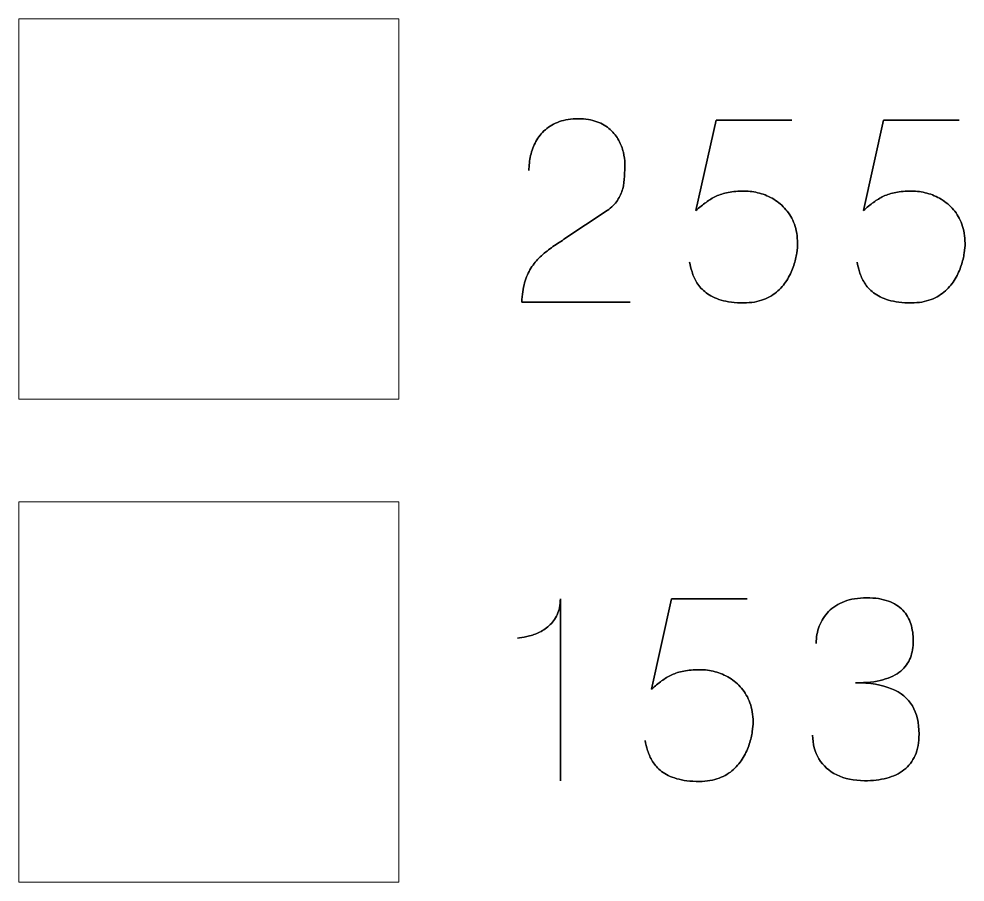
# Model space of a CAD drawing. Header units: millimetres. Extents: x -63 to 11, y -162 to 4.
# Drawn here: x -63.22 to -30.12, y -26.51 to 3.67 of the extents above; entities that cross this region are included whole.
import ezdxf

# ---------------------------------------------------------------- set-up
doc = ezdxf.new("R2010")
doc.units = ezdxf.units.MM
doc.header["$MEASUREMENT"] = 0
doc.layers.add('Layer 1', color=7, linetype='Continuous')

msp = doc.modelspace()

# ---------------------------------------------------------------- linework, layer by layer
at = {"layer": 'Layer 1', "color": 30, "lineweight": 18}
msp.add_lwpolyline([(-63.2163, -9.6232), (-49.9281, -9.6232), (-49.9281, 3.665), (-63.2163, 3.665), (-63.2163, -9.6232)], close=True, dxfattribs=at)
at = {"layer": 'Layer 1', "color": 202, "lineweight": 18}
msp.add_lwpolyline([(-63.2163, -26.5109), (-49.9281, -26.5109), (-49.9281, -13.2227), (-63.2163, -13.2227), (-63.2163, -26.5109)], close=True, dxfattribs=at)
at = {"layer": 'Layer 1'}
for points, knots in [([(-41.8393, -6.2359), (-41.8393, -6.2359), (-45.6242, -6.2359), (-45.6242, -6.2359), (-45.6242, -6.2359), (-45.6169, -5.98), (-45.5845, -5.7536), (-45.5301, -5.5595), (-45.5301, -5.5595), (-45.4743, -5.3654), (-45.3993, -5.1948), (-45.3066, -5.0478), (-45.3066, -5.0478), (-45.2125, -4.9007), (-45.1052, -4.7699), (-44.9831, -4.6552), (-44.9831, -4.6552), (-44.8611, -4.539), (-44.7302, -4.4331), (-44.5891, -4.3331), (-44.5891, -4.3331), (-44.4479, -4.2346), (-44.3023, -4.1361), (-44.1509, -4.039), (-44.1509, -4.039), (-44.1509, -4.039), (-42.6422, -3.0333), (-42.6422, -3.0333), (-42.6422, -3.0333), (-42.4878, -2.9244), (-42.3672, -2.8053), (-42.2819, -2.6774), (-42.2819, -2.6774), (-42.1952, -2.5495), (-42.1349, -2.4142), (-42.0981, -2.2716), (-42.0981, -2.2716), (-42.0628, -2.1304), (-42.0408, -1.9848), (-42.0334, -1.8378), (-42.0334, -1.8378), (-42.0261, -1.6893), (-42.0231, -1.5408), (-42.0246, -1.3922), (-42.0246, -1.3922), (-42.0246, -1.2702), (-42.0408, -1.1393), (-42.0731, -0.9982), (-42.0731, -0.9982), (-42.1069, -0.8585), (-42.1599, -0.7188), (-42.2349, -0.5805), (-42.2349, -0.5805), (-42.3099, -0.4423), (-42.4098, -0.3159), (-42.5348, -0.2012), (-42.5348, -0.2012), (-42.6598, -0.0879), (-42.8142, 0.0032), (-42.998, 0.0723), (-42.998, 0.0723), (-43.1818, 0.1414), (-43.398, 0.1767), (-43.648, 0.1782), (-43.648, 0.1782), (-43.8994, 0.1767), (-44.1214, 0.1414), (-44.3126, 0.0738), (-44.3126, 0.0738), (-44.5038, 0.0062), (-44.667, -0.0879), (-44.8023, -0.2071), (-44.8023, -0.2071), (-44.9375, -0.3262), (-45.0464, -0.4644), (-45.1316, -0.6188), (-45.1316, -0.6188), (-45.2169, -0.7732), (-45.2787, -0.9379), (-45.3184, -1.1114), (-45.3184, -1.1114), (-45.3581, -1.2849), (-45.3772, -1.4613), (-45.3772, -1.6393), (-45.3772, -1.6393), (-45.3772, -1.4613), (-45.3581, -1.2849), (-45.3184, -1.1114), (-45.3184, -1.1114), (-45.2787, -0.9379), (-45.2169, -0.7732), (-45.1316, -0.6188), (-45.1316, -0.6188), (-45.0464, -0.4644), (-44.9375, -0.3262), (-44.8023, -0.2071), (-44.8023, -0.2071), (-44.667, -0.0879), (-44.5038, 0.0062), (-44.3126, 0.0738), (-44.3126, 0.0738), (-44.1214, 0.1414), (-43.8994, 0.1767), (-43.648, 0.1782), (-43.648, 0.1782), (-43.398, 0.1767), (-43.1818, 0.1414), (-42.998, 0.0723), (-42.998, 0.0723), (-42.8142, 0.0032), (-42.6598, -0.0879), (-42.5348, -0.2012), (-42.5348, -0.2012), (-42.4098, -0.3159), (-42.3099, -0.4423), (-42.2349, -0.5805), (-42.2349, -0.5805), (-42.1599, -0.7188), (-42.1069, -0.8585), (-42.0731, -0.9982), (-42.0731, -0.9982), (-42.0408, -1.1393), (-42.0246, -1.2702), (-42.0246, -1.3922), (-42.0246, -1.3922), (-42.0231, -1.5408), (-42.0261, -1.6893), (-42.0334, -1.8378), (-42.0334, -1.8378), (-42.0408, -1.9848), (-42.0628, -2.1304), (-42.0981, -2.2716), (-42.0981, -2.2716), (-42.1349, -2.4142), (-42.1952, -2.5495), (-42.2819, -2.6774), (-42.2819, -2.6774), (-42.3672, -2.8053), (-42.4878, -2.9244), (-42.6422, -3.0333), (-42.6422, -3.0333), (-42.6422, -3.0333), (-44.1509, -4.039), (-44.1509, -4.039), (-44.1509, -4.039), (-44.3023, -4.1361), (-44.4479, -4.2346), (-44.5891, -4.3331), (-44.5891, -4.3331), (-44.7302, -4.4331), (-44.8611, -4.539), (-44.9831, -4.6552), (-44.9831, -4.6552), (-45.1052, -4.7699), (-45.2125, -4.9007), (-45.3066, -5.0478), (-45.3066, -5.0478), (-45.3993, -5.1948), (-45.4743, -5.3654), (-45.5301, -5.5595), (-45.5301, -5.5595), (-45.5845, -5.7536), (-45.6169, -5.98), (-45.6242, -6.2359), (-45.6242, -6.2359), (-45.6242, -6.2359), (-41.8393, -6.2359), (-41.8393, -6.2359)], [0, 0, 0, 0, 0.0232558, 0.0232558, 0.0232558, 0.0232558, 0.0465116, 0.0465116, 0.0465116, 0.0465116, 0.0697674, 0.0697674, 0.0697674, 0.0697674, 0.0930233, 0.0930233, 0.0930233, 0.0930233, 0.1162791, 0.1162791, 0.1162791, 0.1162791, 0.1395349, 0.1395349, 0.1395349, 0.1395349, 0.1627907, 0.1627907, 0.1627907, 0.1627907, 0.1860465, 0.1860465, 0.1860465, 0.1860465, 0.2093023, 0.2093023, 0.2093023, 0.2093023, 0.2325581, 0.2325581, 0.2325581, 0.2325581, 0.255814, 0.255814, 0.255814, 0.255814, 0.2790698, 0.2790698, 0.2790698, 0.2790698, 0.3023256, 0.3023256, 0.3023256, 0.3023256, 0.3255814, 0.3255814, 0.3255814, 0.3255814, 0.3488372, 0.3488372, 0.3488372, 0.3488372, 0.372093, 0.372093, 0.372093, 0.372093, 0.3953488, 0.3953488, 0.3953488, 0.3953488, 0.4186047, 0.4186047, 0.4186047, 0.4186047, 0.4418605, 0.4418605, 0.4418605, 0.4418605, 0.4651163, 0.4651163, 0.4651163, 0.4651163, 0.4883721, 0.4883721, 0.4883721, 0.4883721, 0.5116279, 0.5116279, 0.5116279, 0.5116279, 0.5348837, 0.5348837, 0.5348837, 0.5348837, 0.5581395, 0.5581395, 0.5581395, 0.5581395, 0.5813953, 0.5813953, 0.5813953, 0.5813953, 0.6046512, 0.6046512, 0.6046512, 0.6046512, 0.627907, 0.627907, 0.627907, 0.627907, 0.6511628, 0.6511628, 0.6511628, 0.6511628, 0.6744186, 0.6744186, 0.6744186, 0.6744186, 0.6976744, 0.6976744, 0.6976744, 0.6976744, 0.7209302, 0.7209302, 0.7209302, 0.7209302, 0.744186, 0.744186, 0.744186, 0.744186, 0.7674419, 0.7674419, 0.7674419, 0.7674419, 0.7906977, 0.7906977, 0.7906977, 0.7906977, 0.8139535, 0.8139535, 0.8139535, 0.8139535, 0.8372093, 0.8372093, 0.8372093, 0.8372093, 0.8604651, 0.8604651, 0.8604651, 0.8604651, 0.8837209, 0.8837209, 0.8837209, 0.8837209, 0.9069767, 0.9069767, 0.9069767, 0.9069767, 0.9302326, 0.9302326, 0.9302326, 0.9302326, 0.9534884, 0.9534884, 0.9534884, 0.9534884, 1, 1, 1, 1]), ([(-36.184, 0.1253), (-36.184, 0.1253), (-38.8308, 0.1253), (-38.8308, 0.1253), (-38.8308, 0.1253), (-38.8308, 0.1253), (-39.5366, -3.0333), (-39.5366, -3.0333), (-39.5366, -3.0333), (-39.4131, -2.9274), (-39.2954, -2.8318), (-39.1822, -2.748), (-39.1822, -2.748), (-39.0704, -2.6642), (-38.9528, -2.5936), (-38.8278, -2.5348), (-38.8278, -2.5348), (-38.7043, -2.476), (-38.5631, -2.4318), (-38.4043, -2.401), (-38.4043, -2.401), (-38.247, -2.3701), (-38.0588, -2.3539), (-37.8426, -2.3539), (-37.8426, -2.3539), (-37.6662, -2.3539), (-37.4897, -2.3774), (-37.3133, -2.426), (-37.3133, -2.426), (-37.1368, -2.473), (-36.9692, -2.5451), (-36.8104, -2.6406), (-36.8104, -2.6406), (-36.6501, -2.7377), (-36.5089, -2.8583), (-36.3854, -3.0039), (-36.3854, -3.0039), (-36.2604, -3.1494), (-36.1619, -3.32), (-36.0913, -3.5156), (-36.0913, -3.5156), (-36.0193, -3.7111), (-35.9825, -3.9332), (-35.981, -4.1802), (-35.981, -4.1802), (-35.9796, -4.2714), (-35.9899, -4.3861), (-36.0104, -4.5214), (-36.0104, -4.5214), (-36.0296, -4.6566), (-36.0648, -4.8037), (-36.1148, -4.9595), (-36.1148, -4.9595), (-36.1648, -5.1154), (-36.2354, -5.2698), (-36.3251, -5.4227), (-36.3251, -5.4227), (-36.4148, -5.5757), (-36.5295, -5.7154), (-36.6677, -5.8418), (-36.6677, -5.8418), (-36.806, -5.9683), (-36.9736, -6.0697), (-37.1692, -6.1462), (-37.1692, -6.1462), (-37.3662, -6.2212), (-37.5971, -6.2609), (-37.8603, -6.2624), (-37.8603, -6.2624), (-38.1749, -6.2609), (-38.4396, -6.2271), (-38.6543, -6.1638), (-38.6543, -6.1638), (-38.869, -6.0991), (-39.044, -6.0153), (-39.1793, -5.9095), (-39.1793, -5.9095), (-39.316, -5.8036), (-39.4219, -5.6874), (-39.4983, -5.561), (-39.4983, -5.561), (-39.5748, -5.4345), (-39.6322, -5.308), (-39.6704, -5.1816), (-39.6704, -5.1816), (-39.7086, -5.0551), (-39.738, -4.939), (-39.7571, -4.8331), (-39.7571, -4.8331), (-39.738, -4.939), (-39.7086, -5.0551), (-39.6704, -5.1816), (-39.6704, -5.1816), (-39.6322, -5.308), (-39.5748, -5.4345), (-39.4983, -5.561), (-39.4983, -5.561), (-39.4219, -5.6874), (-39.316, -5.8036), (-39.1793, -5.9095), (-39.1793, -5.9095), (-39.044, -6.0153), (-38.869, -6.0991), (-38.6543, -6.1638), (-38.6543, -6.1638), (-38.4396, -6.2271), (-38.1749, -6.2609), (-37.8603, -6.2624), (-37.8603, -6.2624), (-37.5971, -6.2609), (-37.3662, -6.2212), (-37.1692, -6.1462), (-37.1692, -6.1462), (-36.9736, -6.0697), (-36.806, -5.9683), (-36.6677, -5.8418), (-36.6677, -5.8418), (-36.5295, -5.7154), (-36.4148, -5.5757), (-36.3251, -5.4227), (-36.3251, -5.4227), (-36.2354, -5.2698), (-36.1648, -5.1154), (-36.1148, -4.9595), (-36.1148, -4.9595), (-36.0648, -4.8037), (-36.0296, -4.6566), (-36.0104, -4.5214), (-36.0104, -4.5214), (-35.9899, -4.3861), (-35.9796, -4.2714), (-35.981, -4.1802), (-35.981, -4.1802), (-35.9825, -3.9332), (-36.0193, -3.7111), (-36.0913, -3.5156), (-36.0913, -3.5156), (-36.1619, -3.32), (-36.2604, -3.1494), (-36.3854, -3.0039), (-36.3854, -3.0039), (-36.5089, -2.8583), (-36.6501, -2.7377), (-36.8104, -2.6406), (-36.8104, -2.6406), (-36.9692, -2.5451), (-37.1368, -2.473), (-37.3133, -2.426), (-37.3133, -2.426), (-37.4897, -2.3774), (-37.6662, -2.3539), (-37.8426, -2.3539), (-37.8426, -2.3539), (-38.0588, -2.3539), (-38.247, -2.3701), (-38.4043, -2.401), (-38.4043, -2.401), (-38.5631, -2.4318), (-38.7043, -2.476), (-38.8278, -2.5348), (-38.8278, -2.5348), (-38.9528, -2.5936), (-39.0704, -2.6642), (-39.1822, -2.748), (-39.1822, -2.748), (-39.2954, -2.8318), (-39.4131, -2.9274), (-39.5366, -3.0333), (-39.5366, -3.0333), (-39.5366, -3.0333), (-38.8308, 0.1253), (-38.8308, 0.1253), (-38.8308, 0.1253), (-38.8308, 0.1253), (-36.184, 0.1253), (-36.184, 0.1253)], [0, 0, 0, 0, 0.0222222, 0.0222222, 0.0222222, 0.0222222, 0.0444444, 0.0444444, 0.0444444, 0.0444444, 0.0666667, 0.0666667, 0.0666667, 0.0666667, 0.0888889, 0.0888889, 0.0888889, 0.0888889, 0.1111111, 0.1111111, 0.1111111, 0.1111111, 0.1333333, 0.1333333, 0.1333333, 0.1333333, 0.1555556, 0.1555556, 0.1555556, 0.1555556, 0.1777778, 0.1777778, 0.1777778, 0.1777778, 0.2, 0.2, 0.2, 0.2, 0.2222222, 0.2222222, 0.2222222, 0.2222222, 0.2444444, 0.2444444, 0.2444444, 0.2444444, 0.2666667, 0.2666667, 0.2666667, 0.2666667, 0.2888889, 0.2888889, 0.2888889, 0.2888889, 0.3111111, 0.3111111, 0.3111111, 0.3111111, 0.3333333, 0.3333333, 0.3333333, 0.3333333, 0.3555556, 0.3555556, 0.3555556, 0.3555556, 0.3777778, 0.3777778, 0.3777778, 0.3777778, 0.4, 0.4, 0.4, 0.4, 0.4222222, 0.4222222, 0.4222222, 0.4222222, 0.4444444, 0.4444444, 0.4444444, 0.4444444, 0.4666667, 0.4666667, 0.4666667, 0.4666667, 0.4888889, 0.4888889, 0.4888889, 0.4888889, 0.5111111, 0.5111111, 0.5111111, 0.5111111, 0.5333333, 0.5333333, 0.5333333, 0.5333333, 0.5555556, 0.5555556, 0.5555556, 0.5555556, 0.5777778, 0.5777778, 0.5777778, 0.5777778, 0.6, 0.6, 0.6, 0.6, 0.6222222, 0.6222222, 0.6222222, 0.6222222, 0.6444444, 0.6444444, 0.6444444, 0.6444444, 0.6666667, 0.6666667, 0.6666667, 0.6666667, 0.6888889, 0.6888889, 0.6888889, 0.6888889, 0.7111111, 0.7111111, 0.7111111, 0.7111111, 0.7333333, 0.7333333, 0.7333333, 0.7333333, 0.7555556, 0.7555556, 0.7555556, 0.7555556, 0.7777778, 0.7777778, 0.7777778, 0.7777778, 0.8, 0.8, 0.8, 0.8, 0.8222222, 0.8222222, 0.8222222, 0.8222222, 0.8444444, 0.8444444, 0.8444444, 0.8444444, 0.8666667, 0.8666667, 0.8666667, 0.8666667, 0.8888889, 0.8888889, 0.8888889, 0.8888889, 0.9111111, 0.9111111, 0.9111111, 0.9111111, 0.9333333, 0.9333333, 0.9333333, 0.9333333, 0.9555556, 0.9555556, 0.9555556, 0.9555556, 1, 1, 1, 1]), ([(-30.3257, 0.1253), (-30.3257, 0.1253), (-32.9725, 0.1253), (-32.9725, 0.1253), (-32.9725, 0.1253), (-32.9725, 0.1253), (-33.6783, -3.0333), (-33.6783, -3.0333), (-33.6783, -3.0333), (-33.5548, -2.9274), (-33.4371, -2.8318), (-33.3239, -2.748), (-33.3239, -2.748), (-33.2121, -2.6642), (-33.0945, -2.5936), (-32.9695, -2.5348), (-32.9695, -2.5348), (-32.846, -2.476), (-32.7048, -2.4318), (-32.546, -2.401), (-32.546, -2.401), (-32.3887, -2.3701), (-32.2005, -2.3539), (-31.9843, -2.3539), (-31.9843, -2.3539), (-31.8079, -2.3539), (-31.6314, -2.3774), (-31.455, -2.426), (-31.455, -2.426), (-31.2785, -2.473), (-31.1109, -2.5451), (-30.9521, -2.6406), (-30.9521, -2.6406), (-30.7918, -2.7377), (-30.6506, -2.8583), (-30.5271, -3.0039), (-30.5271, -3.0039), (-30.4021, -3.1494), (-30.3036, -3.32), (-30.233, -3.5156), (-30.233, -3.5156), (-30.161, -3.7111), (-30.1242, -3.9332), (-30.1227, -4.1802), (-30.1227, -4.1802), (-30.1213, -4.2714), (-30.1316, -4.3861), (-30.1521, -4.5214), (-30.1521, -4.5214), (-30.1713, -4.6566), (-30.2065, -4.8037), (-30.2565, -4.9595), (-30.2565, -4.9595), (-30.3065, -5.1154), (-30.3771, -5.2698), (-30.4668, -5.4227), (-30.4668, -5.4227), (-30.5565, -5.5757), (-30.6712, -5.7154), (-30.8094, -5.8418), (-30.8094, -5.8418), (-30.9477, -5.9683), (-31.1153, -6.0697), (-31.3109, -6.1462), (-31.3109, -6.1462), (-31.5079, -6.2212), (-31.7388, -6.2609), (-32.002, -6.2624), (-32.002, -6.2624), (-32.3166, -6.2609), (-32.5813, -6.2271), (-32.796, -6.1638), (-32.796, -6.1638), (-33.0107, -6.0991), (-33.1857, -6.0153), (-33.321, -5.9095), (-33.321, -5.9095), (-33.4577, -5.8036), (-33.5636, -5.6874), (-33.64, -5.561), (-33.64, -5.561), (-33.7165, -5.4345), (-33.7739, -5.308), (-33.8121, -5.1816), (-33.8121, -5.1816), (-33.8503, -5.0551), (-33.8797, -4.939), (-33.8988, -4.8331), (-33.8988, -4.8331), (-33.8797, -4.939), (-33.8503, -5.0551), (-33.8121, -5.1816), (-33.8121, -5.1816), (-33.7739, -5.308), (-33.7165, -5.4345), (-33.64, -5.561), (-33.64, -5.561), (-33.5636, -5.6874), (-33.4577, -5.8036), (-33.321, -5.9095), (-33.321, -5.9095), (-33.1857, -6.0153), (-33.0107, -6.0991), (-32.796, -6.1638), (-32.796, -6.1638), (-32.5813, -6.2271), (-32.3166, -6.2609), (-32.002, -6.2624), (-32.002, -6.2624), (-31.7388, -6.2609), (-31.5079, -6.2212), (-31.3109, -6.1462), (-31.3109, -6.1462), (-31.1153, -6.0697), (-30.9477, -5.9683), (-30.8094, -5.8418), (-30.8094, -5.8418), (-30.6712, -5.7154), (-30.5565, -5.5757), (-30.4668, -5.4227), (-30.4668, -5.4227), (-30.3771, -5.2698), (-30.3065, -5.1154), (-30.2565, -4.9595), (-30.2565, -4.9595), (-30.2065, -4.8037), (-30.1713, -4.6566), (-30.1521, -4.5214), (-30.1521, -4.5214), (-30.1316, -4.3861), (-30.1213, -4.2714), (-30.1227, -4.1802), (-30.1227, -4.1802), (-30.1242, -3.9332), (-30.161, -3.7111), (-30.233, -3.5156), (-30.233, -3.5156), (-30.3036, -3.32), (-30.4021, -3.1494), (-30.5271, -3.0039), (-30.5271, -3.0039), (-30.6506, -2.8583), (-30.7918, -2.7377), (-30.9521, -2.6406), (-30.9521, -2.6406), (-31.1109, -2.5451), (-31.2785, -2.473), (-31.455, -2.426), (-31.455, -2.426), (-31.6314, -2.3774), (-31.8079, -2.3539), (-31.9843, -2.3539), (-31.9843, -2.3539), (-32.2005, -2.3539), (-32.3887, -2.3701), (-32.546, -2.401), (-32.546, -2.401), (-32.7048, -2.4318), (-32.846, -2.476), (-32.9695, -2.5348), (-32.9695, -2.5348), (-33.0945, -2.5936), (-33.2121, -2.6642), (-33.3239, -2.748), (-33.3239, -2.748), (-33.4371, -2.8318), (-33.5548, -2.9274), (-33.6783, -3.0333), (-33.6783, -3.0333), (-33.6783, -3.0333), (-32.9725, 0.1253), (-32.9725, 0.1253), (-32.9725, 0.1253), (-32.9725, 0.1253), (-30.3257, 0.1253), (-30.3257, 0.1253)], [0, 0, 0, 0, 0.0222222, 0.0222222, 0.0222222, 0.0222222, 0.0444444, 0.0444444, 0.0444444, 0.0444444, 0.0666667, 0.0666667, 0.0666667, 0.0666667, 0.0888889, 0.0888889, 0.0888889, 0.0888889, 0.1111111, 0.1111111, 0.1111111, 0.1111111, 0.1333333, 0.1333333, 0.1333333, 0.1333333, 0.1555556, 0.1555556, 0.1555556, 0.1555556, 0.1777778, 0.1777778, 0.1777778, 0.1777778, 0.2, 0.2, 0.2, 0.2, 0.2222222, 0.2222222, 0.2222222, 0.2222222, 0.2444444, 0.2444444, 0.2444444, 0.2444444, 0.2666667, 0.2666667, 0.2666667, 0.2666667, 0.2888889, 0.2888889, 0.2888889, 0.2888889, 0.3111111, 0.3111111, 0.3111111, 0.3111111, 0.3333333, 0.3333333, 0.3333333, 0.3333333, 0.3555556, 0.3555556, 0.3555556, 0.3555556, 0.3777778, 0.3777778, 0.3777778, 0.3777778, 0.4, 0.4, 0.4, 0.4, 0.4222222, 0.4222222, 0.4222222, 0.4222222, 0.4444444, 0.4444444, 0.4444444, 0.4444444, 0.4666667, 0.4666667, 0.4666667, 0.4666667, 0.4888889, 0.4888889, 0.4888889, 0.4888889, 0.5111111, 0.5111111, 0.5111111, 0.5111111, 0.5333333, 0.5333333, 0.5333333, 0.5333333, 0.5555556, 0.5555556, 0.5555556, 0.5555556, 0.5777778, 0.5777778, 0.5777778, 0.5777778, 0.6, 0.6, 0.6, 0.6, 0.6222222, 0.6222222, 0.6222222, 0.6222222, 0.6444444, 0.6444444, 0.6444444, 0.6444444, 0.6666667, 0.6666667, 0.6666667, 0.6666667, 0.6888889, 0.6888889, 0.6888889, 0.6888889, 0.7111111, 0.7111111, 0.7111111, 0.7111111, 0.7333333, 0.7333333, 0.7333333, 0.7333333, 0.7555556, 0.7555556, 0.7555556, 0.7555556, 0.7777778, 0.7777778, 0.7777778, 0.7777778, 0.8, 0.8, 0.8, 0.8, 0.8222222, 0.8222222, 0.8222222, 0.8222222, 0.8444444, 0.8444444, 0.8444444, 0.8444444, 0.8666667, 0.8666667, 0.8666667, 0.8666667, 0.8888889, 0.8888889, 0.8888889, 0.8888889, 0.9111111, 0.9111111, 0.9111111, 0.9111111, 0.9333333, 0.9333333, 0.9333333, 0.9333333, 0.9555556, 0.9555556, 0.9555556, 0.9555556, 1, 1, 1, 1]), ([(-44.2766, -22.9685), (-44.2766, -22.9685), (-44.2766, -16.6073), (-44.2766, -16.6073), (-44.2766, -16.6073), (-44.2781, -16.8235), (-44.3163, -17.0088), (-44.3898, -17.1632), (-44.3898, -17.1632), (-44.4619, -17.319), (-44.5574, -17.447), (-44.6751, -17.5499), (-44.6751, -17.5499), (-44.7927, -17.6528), (-44.9192, -17.7352), (-45.0545, -17.7969), (-45.0545, -17.7969), (-45.1897, -17.8572), (-45.3206, -17.9028), (-45.4471, -17.9307), (-45.4471, -17.9307), (-45.575, -17.9601), (-45.6838, -17.9778), (-45.7764, -17.9837), (-45.7764, -17.9837), (-45.6838, -17.9778), (-45.575, -17.9601), (-45.4471, -17.9307), (-45.4471, -17.9307), (-45.3206, -17.9028), (-45.1897, -17.8572), (-45.0545, -17.7969), (-45.0545, -17.7969), (-44.9192, -17.7352), (-44.7927, -17.6528), (-44.6751, -17.5499), (-44.6751, -17.5499), (-44.5574, -17.447), (-44.4619, -17.319), (-44.3898, -17.1632), (-44.3898, -17.1632), (-44.3163, -17.0088), (-44.2781, -16.8235), (-44.2766, -16.6073), (-44.2766, -16.6073), (-44.2766, -16.6073), (-44.2766, -22.9685), (-44.2766, -22.9685)], [0, 0, 0, 0, 0.0769231, 0.0769231, 0.0769231, 0.0769231, 0.1538462, 0.1538462, 0.1538462, 0.1538462, 0.2307692, 0.2307692, 0.2307692, 0.2307692, 0.3076923, 0.3076923, 0.3076923, 0.3076923, 0.3846154, 0.3846154, 0.3846154, 0.3846154, 0.4615385, 0.4615385, 0.4615385, 0.4615385, 0.5384615, 0.5384615, 0.5384615, 0.5384615, 0.6153846, 0.6153846, 0.6153846, 0.6153846, 0.6923077, 0.6923077, 0.6923077, 0.6923077, 0.7692308, 0.7692308, 0.7692308, 0.7692308, 0.8461538, 0.8461538, 0.8461538, 0.8461538, 1, 1, 1, 1]), ([(-37.739, -16.6073), (-37.739, -16.6073), (-40.3858, -16.6073), (-40.3858, -16.6073), (-40.3858, -16.6073), (-40.3858, -16.6073), (-41.0916, -19.7659), (-41.0916, -19.7659), (-41.0916, -19.7659), (-40.9681, -19.66), (-40.8504, -19.5644), (-40.7372, -19.4806), (-40.7372, -19.4806), (-40.6254, -19.3968), (-40.5078, -19.3262), (-40.3828, -19.2674), (-40.3828, -19.2674), (-40.2593, -19.2086), (-40.1181, -19.1644), (-39.9593, -19.1336), (-39.9593, -19.1336), (-39.802, -19.1027), (-39.6138, -19.0865), (-39.3976, -19.0865), (-39.3976, -19.0865), (-39.2212, -19.0865), (-39.0447, -19.11), (-38.8683, -19.1586), (-38.8683, -19.1586), (-38.6918, -19.2056), (-38.5242, -19.2777), (-38.3654, -19.3732), (-38.3654, -19.3732), (-38.2051, -19.4703), (-38.0639, -19.5909), (-37.9404, -19.7365), (-37.9404, -19.7365), (-37.8154, -19.882), (-37.7169, -20.0526), (-37.6463, -20.2482), (-37.6463, -20.2482), (-37.5743, -20.4437), (-37.5375, -20.6658), (-37.536, -20.9128), (-37.536, -20.9128), (-37.5346, -21.004), (-37.5449, -21.1187), (-37.5654, -21.254), (-37.5654, -21.254), (-37.5846, -21.3892), (-37.6198, -21.5363), (-37.6698, -21.6921), (-37.6698, -21.6921), (-37.7198, -21.848), (-37.7904, -22.0024), (-37.8801, -22.1553), (-37.8801, -22.1553), (-37.9698, -22.3083), (-38.0845, -22.448), (-38.2227, -22.5744), (-38.2227, -22.5744), (-38.361, -22.7009), (-38.5286, -22.8023), (-38.7242, -22.8788), (-38.7242, -22.8788), (-38.9212, -22.9538), (-39.1521, -22.9935), (-39.4153, -22.995), (-39.4153, -22.995), (-39.7299, -22.9935), (-39.9946, -22.9597), (-40.2093, -22.8964), (-40.2093, -22.8964), (-40.424, -22.8317), (-40.599, -22.7479), (-40.7343, -22.6421), (-40.7343, -22.6421), (-40.871, -22.5362), (-40.9769, -22.42), (-41.0533, -22.2936), (-41.0533, -22.2936), (-41.1298, -22.1671), (-41.1872, -22.0406), (-41.2254, -21.9142), (-41.2254, -21.9142), (-41.2636, -21.7877), (-41.293, -21.6716), (-41.3121, -21.5657), (-41.3121, -21.5657), (-41.293, -21.6716), (-41.2636, -21.7877), (-41.2254, -21.9142), (-41.2254, -21.9142), (-41.1872, -22.0406), (-41.1298, -22.1671), (-41.0533, -22.2936), (-41.0533, -22.2936), (-40.9769, -22.42), (-40.871, -22.5362), (-40.7343, -22.6421), (-40.7343, -22.6421), (-40.599, -22.7479), (-40.424, -22.8317), (-40.2093, -22.8964), (-40.2093, -22.8964), (-39.9946, -22.9597), (-39.7299, -22.9935), (-39.4153, -22.995), (-39.4153, -22.995), (-39.1521, -22.9935), (-38.9212, -22.9538), (-38.7242, -22.8788), (-38.7242, -22.8788), (-38.5286, -22.8023), (-38.361, -22.7009), (-38.2227, -22.5744), (-38.2227, -22.5744), (-38.0845, -22.448), (-37.9698, -22.3083), (-37.8801, -22.1553), (-37.8801, -22.1553), (-37.7904, -22.0024), (-37.7198, -21.848), (-37.6698, -21.6921), (-37.6698, -21.6921), (-37.6198, -21.5363), (-37.5846, -21.3892), (-37.5654, -21.254), (-37.5654, -21.254), (-37.5449, -21.1187), (-37.5346, -21.004), (-37.536, -20.9128), (-37.536, -20.9128), (-37.5375, -20.6658), (-37.5743, -20.4437), (-37.6463, -20.2482), (-37.6463, -20.2482), (-37.7169, -20.0526), (-37.8154, -19.882), (-37.9404, -19.7365), (-37.9404, -19.7365), (-38.0639, -19.5909), (-38.2051, -19.4703), (-38.3654, -19.3732), (-38.3654, -19.3732), (-38.5242, -19.2777), (-38.6918, -19.2056), (-38.8683, -19.1586), (-38.8683, -19.1586), (-39.0447, -19.11), (-39.2212, -19.0865), (-39.3976, -19.0865), (-39.3976, -19.0865), (-39.6138, -19.0865), (-39.802, -19.1027), (-39.9593, -19.1336), (-39.9593, -19.1336), (-40.1181, -19.1644), (-40.2593, -19.2086), (-40.3828, -19.2674), (-40.3828, -19.2674), (-40.5078, -19.3262), (-40.6254, -19.3968), (-40.7372, -19.4806), (-40.7372, -19.4806), (-40.8504, -19.5644), (-40.9681, -19.66), (-41.0916, -19.7659), (-41.0916, -19.7659), (-41.0916, -19.7659), (-40.3858, -16.6073), (-40.3858, -16.6073), (-40.3858, -16.6073), (-40.3858, -16.6073), (-37.739, -16.6073), (-37.739, -16.6073)], [0, 0, 0, 0, 0.0222222, 0.0222222, 0.0222222, 0.0222222, 0.0444444, 0.0444444, 0.0444444, 0.0444444, 0.0666667, 0.0666667, 0.0666667, 0.0666667, 0.0888889, 0.0888889, 0.0888889, 0.0888889, 0.1111111, 0.1111111, 0.1111111, 0.1111111, 0.1333333, 0.1333333, 0.1333333, 0.1333333, 0.1555556, 0.1555556, 0.1555556, 0.1555556, 0.1777778, 0.1777778, 0.1777778, 0.1777778, 0.2, 0.2, 0.2, 0.2, 0.2222222, 0.2222222, 0.2222222, 0.2222222, 0.2444444, 0.2444444, 0.2444444, 0.2444444, 0.2666667, 0.2666667, 0.2666667, 0.2666667, 0.2888889, 0.2888889, 0.2888889, 0.2888889, 0.3111111, 0.3111111, 0.3111111, 0.3111111, 0.3333333, 0.3333333, 0.3333333, 0.3333333, 0.3555556, 0.3555556, 0.3555556, 0.3555556, 0.3777778, 0.3777778, 0.3777778, 0.3777778, 0.4, 0.4, 0.4, 0.4, 0.4222222, 0.4222222, 0.4222222, 0.4222222, 0.4444444, 0.4444444, 0.4444444, 0.4444444, 0.4666667, 0.4666667, 0.4666667, 0.4666667, 0.4888889, 0.4888889, 0.4888889, 0.4888889, 0.5111111, 0.5111111, 0.5111111, 0.5111111, 0.5333333, 0.5333333, 0.5333333, 0.5333333, 0.5555556, 0.5555556, 0.5555556, 0.5555556, 0.5777778, 0.5777778, 0.5777778, 0.5777778, 0.6, 0.6, 0.6, 0.6, 0.6222222, 0.6222222, 0.6222222, 0.6222222, 0.6444444, 0.6444444, 0.6444444, 0.6444444, 0.6666667, 0.6666667, 0.6666667, 0.6666667, 0.6888889, 0.6888889, 0.6888889, 0.6888889, 0.7111111, 0.7111111, 0.7111111, 0.7111111, 0.7333333, 0.7333333, 0.7333333, 0.7333333, 0.7555556, 0.7555556, 0.7555556, 0.7555556, 0.7777778, 0.7777778, 0.7777778, 0.7777778, 0.8, 0.8, 0.8, 0.8, 0.8222222, 0.8222222, 0.8222222, 0.8222222, 0.8444444, 0.8444444, 0.8444444, 0.8444444, 0.8666667, 0.8666667, 0.8666667, 0.8666667, 0.8888889, 0.8888889, 0.8888889, 0.8888889, 0.9111111, 0.9111111, 0.9111111, 0.9111111, 0.9333333, 0.9333333, 0.9333333, 0.9333333, 0.9555556, 0.9555556, 0.9555556, 0.9555556, 1, 1, 1, 1]), ([(-35.4538, -21.3716), (-35.4524, -21.6892), (-35.3789, -21.9657), (-35.2333, -22.2053), (-35.2333, -22.2053), (-35.0877, -22.4435), (-34.8804, -22.6303), (-34.6098, -22.7641), (-34.6098, -22.7641), (-34.3392, -22.8979), (-34.0143, -22.9656), (-33.6364, -22.9685), (-33.6364, -22.9685), (-33.3526, -22.9685), (-33.0952, -22.9391), (-32.8614, -22.8773), (-32.8614, -22.8773), (-32.6291, -22.8156), (-32.4291, -22.72), (-32.26, -22.5891), (-32.26, -22.5891), (-32.0909, -22.4583), (-31.9615, -22.2892), (-31.8689, -22.0833), (-31.8689, -22.0833), (-31.7777, -21.876), (-31.7321, -21.6274), (-31.7307, -21.3363), (-31.7307, -21.3363), (-31.7292, -20.9481), (-31.8086, -20.6202), (-31.9659, -20.354), (-31.9659, -20.354), (-32.1233, -20.0879), (-32.3674, -19.8879), (-32.6953, -19.7512), (-32.6953, -19.7512), (-33.0232, -19.6144), (-33.4437, -19.5453), (-33.954, -19.5453), (-33.954, -19.5453), (-33.5731, -19.5468), (-33.2541, -19.5115), (-32.9938, -19.4394), (-32.9938, -19.4394), (-32.735, -19.3674), (-32.5277, -19.2659), (-32.3718, -19.1336), (-32.3718, -19.1336), (-32.2159, -19.0027), (-32.1027, -18.8468), (-32.0351, -18.6674), (-32.0351, -18.6674), (-31.9659, -18.4895), (-31.9321, -18.2939), (-31.9336, -18.0807), (-31.9336, -18.0807), (-31.9321, -17.8675), (-31.9615, -17.6705), (-32.0203, -17.4881), (-32.0203, -17.4881), (-32.0777, -17.3058), (-32.1718, -17.1455), (-32.2997, -17.0088), (-32.2997, -17.0088), (-32.4277, -16.872), (-32.5968, -16.7647), (-32.8041, -16.6882), (-32.8041, -16.6882), (-33.0129, -16.6117), (-33.2673, -16.5735), (-33.5658, -16.572), (-33.5658, -16.572), (-33.8628, -16.5735), (-34.1231, -16.6176), (-34.3437, -16.7029), (-34.3437, -16.7029), (-34.5657, -16.7882), (-34.748, -16.9044), (-34.8951, -17.0529), (-34.8951, -17.0529), (-35.0407, -17.2014), (-35.1495, -17.3705), (-35.2215, -17.5617), (-35.2215, -17.5617), (-35.295, -17.7528), (-35.3303, -17.9557), (-35.3303, -18.169), (-35.3303, -18.169), (-35.3303, -17.9557), (-35.295, -17.7528), (-35.2215, -17.5617), (-35.2215, -17.5617), (-35.1495, -17.3705), (-35.0407, -17.2014), (-34.8951, -17.0529), (-34.8951, -17.0529), (-34.748, -16.9044), (-34.5657, -16.7882), (-34.3437, -16.7029), (-34.3437, -16.7029), (-34.1231, -16.6176), (-33.8628, -16.5735), (-33.5658, -16.572), (-33.5658, -16.572), (-33.2673, -16.5735), (-33.0129, -16.6117), (-32.8041, -16.6882), (-32.8041, -16.6882), (-32.5968, -16.7647), (-32.4277, -16.872), (-32.2997, -17.0088), (-32.2997, -17.0088), (-32.1718, -17.1455), (-32.0777, -17.3058), (-32.0203, -17.4881), (-32.0203, -17.4881), (-31.9615, -17.6705), (-31.9321, -17.8675), (-31.9336, -18.0807), (-31.9336, -18.0807), (-31.9321, -18.2939), (-31.9659, -18.4895), (-32.0351, -18.6674), (-32.0351, -18.6674), (-32.1027, -18.8468), (-32.2159, -19.0027), (-32.3718, -19.1336), (-32.3718, -19.1336), (-32.5277, -19.2659), (-32.735, -19.3674), (-32.9938, -19.4394), (-32.9938, -19.4394), (-33.2541, -19.5115), (-33.5731, -19.5468), (-33.954, -19.5453), (-33.954, -19.5453), (-33.4437, -19.5453), (-33.0232, -19.6144), (-32.6953, -19.7512), (-32.6953, -19.7512), (-32.3674, -19.8879), (-32.1233, -20.0879), (-31.9659, -20.354), (-31.9659, -20.354), (-31.8086, -20.6202), (-31.7292, -20.9481), (-31.7307, -21.3363), (-31.7307, -21.3363), (-31.7321, -21.6274), (-31.7777, -21.876), (-31.8689, -22.0833), (-31.8689, -22.0833), (-31.9615, -22.2892), (-32.0909, -22.4583), (-32.26, -22.5891), (-32.26, -22.5891), (-32.4291, -22.72), (-32.6291, -22.8156), (-32.8614, -22.8773), (-32.8614, -22.8773), (-33.0952, -22.9391), (-33.3526, -22.9685), (-33.6364, -22.9685), (-33.6364, -22.9685), (-34.0143, -22.9656), (-34.3392, -22.8979), (-34.6098, -22.7641), (-34.6098, -22.7641), (-34.8804, -22.6303), (-35.0877, -22.4435), (-35.2333, -22.2053), (-35.2333, -22.2053), (-35.3789, -21.9657), (-35.4524, -21.6892), (-35.4538, -21.3716)], [0, 0, 0, 0, 0.0222222, 0.0222222, 0.0222222, 0.0222222, 0.0444444, 0.0444444, 0.0444444, 0.0444444, 0.0666667, 0.0666667, 0.0666667, 0.0666667, 0.0888889, 0.0888889, 0.0888889, 0.0888889, 0.1111111, 0.1111111, 0.1111111, 0.1111111, 0.1333333, 0.1333333, 0.1333333, 0.1333333, 0.1555556, 0.1555556, 0.1555556, 0.1555556, 0.1777778, 0.1777778, 0.1777778, 0.1777778, 0.2, 0.2, 0.2, 0.2, 0.2222222, 0.2222222, 0.2222222, 0.2222222, 0.2444444, 0.2444444, 0.2444444, 0.2444444, 0.2666667, 0.2666667, 0.2666667, 0.2666667, 0.2888889, 0.2888889, 0.2888889, 0.2888889, 0.3111111, 0.3111111, 0.3111111, 0.3111111, 0.3333333, 0.3333333, 0.3333333, 0.3333333, 0.3555556, 0.3555556, 0.3555556, 0.3555556, 0.3777778, 0.3777778, 0.3777778, 0.3777778, 0.4, 0.4, 0.4, 0.4, 0.4222222, 0.4222222, 0.4222222, 0.4222222, 0.4444444, 0.4444444, 0.4444444, 0.4444444, 0.4666667, 0.4666667, 0.4666667, 0.4666667, 0.4888889, 0.4888889, 0.4888889, 0.4888889, 0.5111111, 0.5111111, 0.5111111, 0.5111111, 0.5333333, 0.5333333, 0.5333333, 0.5333333, 0.5555556, 0.5555556, 0.5555556, 0.5555556, 0.5777778, 0.5777778, 0.5777778, 0.5777778, 0.6, 0.6, 0.6, 0.6, 0.6222222, 0.6222222, 0.6222222, 0.6222222, 0.6444444, 0.6444444, 0.6444444, 0.6444444, 0.6666667, 0.6666667, 0.6666667, 0.6666667, 0.6888889, 0.6888889, 0.6888889, 0.6888889, 0.7111111, 0.7111111, 0.7111111, 0.7111111, 0.7333333, 0.7333333, 0.7333333, 0.7333333, 0.7555556, 0.7555556, 0.7555556, 0.7555556, 0.7777778, 0.7777778, 0.7777778, 0.7777778, 0.8, 0.8, 0.8, 0.8, 0.8222222, 0.8222222, 0.8222222, 0.8222222, 0.8444444, 0.8444444, 0.8444444, 0.8444444, 0.8666667, 0.8666667, 0.8666667, 0.8666667, 0.8888889, 0.8888889, 0.8888889, 0.8888889, 0.9111111, 0.9111111, 0.9111111, 0.9111111, 0.9333333, 0.9333333, 0.9333333, 0.9333333, 0.9555556, 0.9555556, 0.9555556, 0.9555556, 1, 1, 1, 1])]:
    msp.add_open_spline(points, degree=3, knots=knots, dxfattribs=at)

doc.saveas('drawing.dxf')
